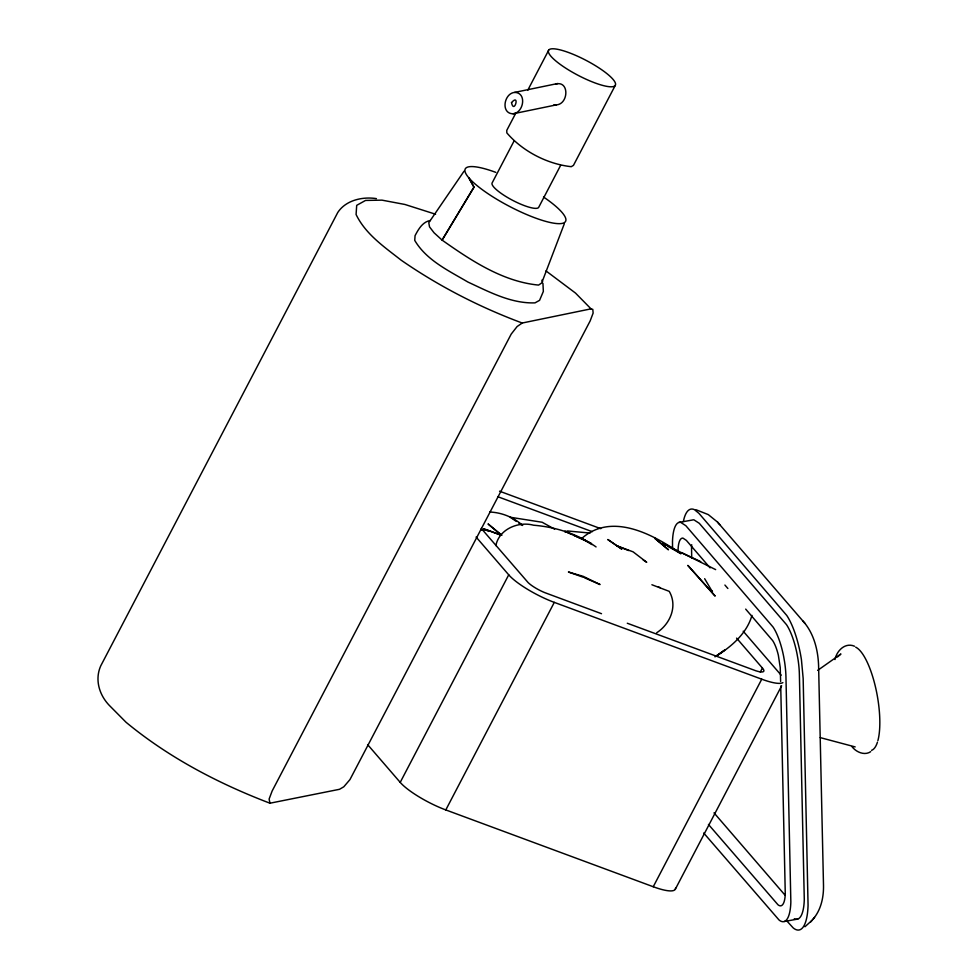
<?xml version="1.0" encoding="UTF-8"?>
<svg xmlns="http://www.w3.org/2000/svg" width="979" height="979" viewBox="0 0 979 979"><rect width="100%" height="100%" fill="white"/><g stroke="black" fill="none" stroke-linecap="round" stroke-linejoin="round"><path stroke-width="1.47" d="M678.08 549.953L678.08 549.757A24.842 7.563 79.8 0 1 682.938 538.107L686.352 540.384L710.081 567.869M495.876 545.597C498.972 529.198 518.417 521.061 533.555 525.209C555.95 527.057 577.622 533.91 596.076 546.931M464.034 171.203L428.79 222.71L429.524 226.871L434.076 232.806L442.104 240.112L473.934 187.136L468.88 177.884L474.044 187.185L442.104 240.112C470.862 260.39 502.802 281.683 538.597 285.085L541.693 282.968L564.296 223.812M751.958 615.399C746.72 633.829 730.811 647.241 714.964 656.836M834.989 659.54C836.69 650.839 845.073 642.138 854.508 646.226M515.847 113.026L506.767 130.366L506.828 132.875C522.59 151.292 547.188 164.019 571.246 166.687L573.461 165.365L615.326 85.295A37.655 8.468 27.6 0 0 568.909 52.646A37.655 8.468 27.6 0 0 561.701 65.446A37.655 8.468 27.6 0 0 615.326 85.295M527.705 90.337L548.632 50.296M514.024 141.062L492.143 182.902A26.286 5.911 27.6 0 0 512.519 200.267A26.286 5.911 27.6 0 0 538.695 207.328L560.563 165.488M675.534 888.088A40.885 9.203 27.6 0 1 653.25 886.741L445.8 809.927A38.989 8.774 27.6 0 1 400.215 782.38L508.725 574.832L476.1 537.043M445.8 809.927L554.298 602.379L761.748 679.193A40.885 9.203 27.6 0 0 782.87 682.632M760.291 672.083L762.408 668.045L736.575 638.112M653.25 886.741L761.748 679.193M675.265 889.299L781.646 685.789M813.059 919.171C821.063 909.87 823.755 897.217 823.498 885.212L818.591 665.5C818.028 650.656 814.32 635.31 805.007 623.439L717.509 522.076L708.282 514.599L695.983 509.729M804.958 926.758L812.191 920.174M810.636 921.998L814.54 917.445M656.725 632.728C670.26 624.039 677.847 606.074 669.232 591.353L651.892 584.744M837.632 656.836L840.9 653.996L817.661 670.395M581.918 538.303C611.936 511.846 653.605 534.632 680.919 553.747L667.935 546.355M716.212 656.175L724.668 650.117L716.175 655.991M870.698 751.676C864.555 755.91 856.013 752.068 851.938 746.598M565.03 531.964L567.514 530.973L590.031 533.053M555.595 84.121C569.545 80.107 568.726 104.227 556.292 104.888L513.057 113.797C500.526 113.711 503.916 93.36 514.599 92.405L557.834 83.496M513.057 113.797C523.753 112.83 527.143 92.479 514.599 92.405M591.01 308.85L522.272 323.009L517.12 326.533L511.197 334.108L272.15 790.983L269.115 799.035L269.947 803.208L339.529 789.294L343.8 786.786L349.931 779.627L590.166 320.916L593.127 313.072L592.797 309.388L591.01 308.85L575.505 293.076L545.976 270.914M430.246 220.508C422.549 221.841 418.363 229.404 415.059 235.658L414.741 240.393C426.416 260.292 448.725 270.693 467.901 282.038C489.01 291.803 511.124 303.71 535.011 302.866L539.576 300.333L543.345 291.436L542.941 283.347M678.888 522.443L692.312 520.033A40.934 12.458 79.8 0 1 693.927 519.837L699.275 523.3L786.467 624.626A40.139 12.213 79.8 0 1 797.114 654.253L798.02 659.418A39.943 12.152 79.8 0 1 799.378 674.409L804.285 899.579A41.987 12.776 79.8 0 1 794.312 918.779M784.314 921.484L797.738 919.073M376.413 198.627C362.597 196.449 345.856 200.157 337.779 212.455L100.751 665.855C94.669 679.487 99.124 694.698 109.158 705.235L126.046 722.269C168.706 757.538 218.39 783.555 269.947 803.208M481.068 529.994L487.052 529.994L501.162 535.17M553.93 104.814L556.292 104.888M489.72 512.029C501.762 512.482 513.779 517.34 522.676 525.478M820.218 737.615L855.169 746.916M522.419 322.984L521.856 322.886C479.269 307.014 438.604 286.064 401.206 260.218C384.417 247.014 365.656 234.311 356.087 214.511L356.699 205.345L365.534 200.438L381.969 200.144L404.902 204.464L435.582 214.23M583.203 577.231L568.42 571.993L583.325 576.398L600.066 584.549L584.5 577.794M499.547 491.189L600.788 528.672M498.03 496.794L592.258 531.67M601.51 613.698L544.654 592.589A16.41 3.696 27.6 0 1 528.134 582.603L481.252 528.415M627.294 623.244L755.825 670.774A18.32 4.124 27.6 0 0 763.314 669.232L762.408 668.045M500.624 535.023L483.442 528.636L488.668 531.426M628.714 550.565L617.113 545.927L607.812 539.515L621.824 549.146L617.113 545.927L633.095 551.838L646.727 562.289L643.13 559.951M658.377 586.91L660.25 587.669M571.54 534.253L564.797 531.23L591.096 543.247M574.232 535.464L585.001 540.298L582.97 539.258L591.977 544.569M665.341 544.875L662.746 543.394L715.661 569.619M681.702 552.731L700.744 561.64M554.591 529.137L542.146 522.248L510.279 517.255L516.398 521.464M518.846 523.141L521.293 524.817M501.909 535.256L488.044 523.936L500.746 534.754M717.509 522.076L719.749 524.646M802.853 620.955L805.007 623.439M724.913 585.05L727.874 588.489M745.68 609.109L772.627 640.547A24.047 7.318 79.8 0 1 778.354 655.245L780.226 667.494L780.618 681.494M743.196 631.198L781.169 675.192M714.009 812.864L785.17 895.32M708.453 824.44L777.987 904.78A25.895 7.881 79.8 0 0 785.268 893.68L780.728 686.071M786.957 921.068L793.174 927.896A52.915 16.105 79.8 0 0 808.067 905.22L803.159 678.471L801.434 659.724A51.067 15.542 79.8 0 0 786.749 615.436L698.933 513.339L694.466 509.68A51.863 15.786 79.8 0 0 683.366 521.538M703.693 833.007L779.027 919.979A41.987 12.776 79.8 0 0 790.848 901.989L785.953 676.819A39.943 12.152 79.8 0 0 784.583 661.828L783.689 656.664A40.139 12.213 79.8 0 0 773.043 627.025L685.851 525.711L680.503 522.248A40.934 12.458 79.8 0 0 672.5 541.448L672.549 548.778M367.602 744.591L400.215 782.38M711.696 590.618L712.492 591.965L704.66 578.699M541.938 280.116L542.599 281.658M691.712 558.275L691.541 547.347A24.842 7.563 79.8 0 1 691.7 544.728M554.298 602.379A38.989 8.774 27.6 0 1 508.725 574.832M855.695 647.18A52.793 16.068 79.8 0 1 875.361 686.487A52.793 16.068 79.8 0 1 877.869 740.711M877.417 742.241A52.793 16.068 79.8 0 1 871.543 750.33M543.516 197.012A56.611 12.739 27.6 0 1 551.201 222.71A56.611 12.739 27.6 0 1 473.53 182.596A56.611 12.739 27.6 0 1 495.766 172.353M511.503 102.611C514.11 114.971 520.326 92.687 511.503 102.611M659.442 542.146L654.608 538.144L668.473 549.782L659.442 542.146M714.976 595.893L687.931 565.483L714.976 595.893"/></g></svg>
